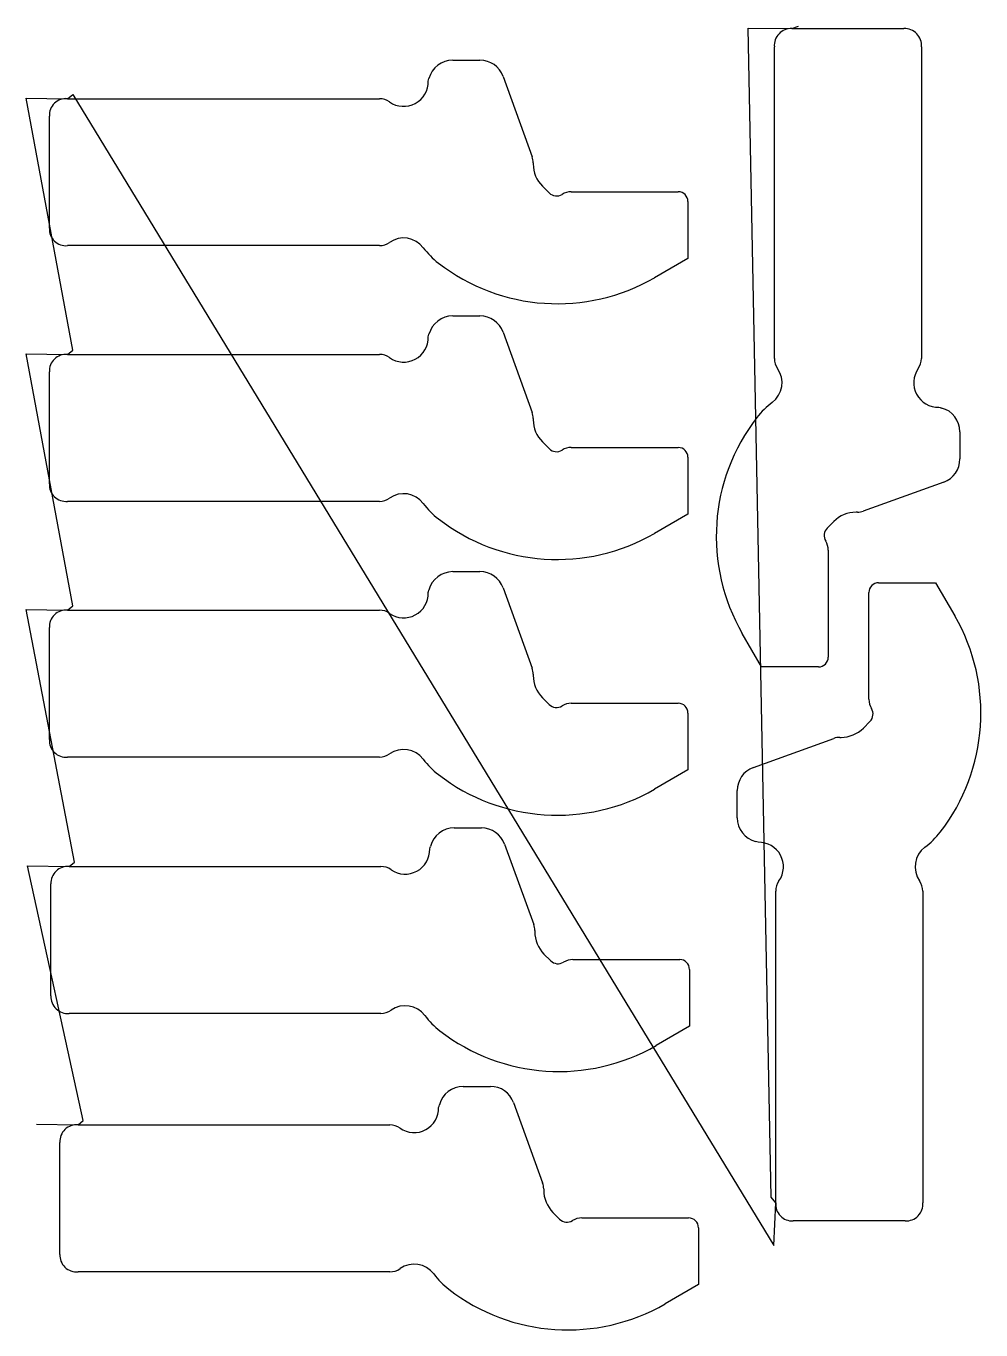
# Model space of a CAD drawing. Header units: metres. Extents: x 6 to 687, y 25 to 956.
import ezdxf

# ---------------------------------------------------------------- set-up
doc = ezdxf.new("R2010")
doc.units = ezdxf.units.M

msp = doc.modelspace()

# ---------------------------------------------------------------- linework, layer by layer
at = {"layer": 'TOOL_0'}
for p, q in [((537.496, 119.378), (520.975, 954.59)), ((520.975, 954.59), (552.279, 954.28)), ((552.277, 954.279), (556.994, 956.105)), ((552.279, 954.28), (632.279, 954.28)), ((539.777, 718.592), (539.777, 941.279)), ((644.779, 941.28), (644.779, 718.593)), ((310.102, 931.733), (329.583, 931.733)), ((346.036, 920.194), (366.854, 862.735)), ((38.885, 724.616), (5.503, 904.633)), ((5.503, 904.633), (35.101, 904.234)), ((35.101, 904.234), (257.788, 904.234)), ((35.102, 904.232), (38.886, 907.331)), ((38.886, 907.331), (539.426, 84.769)), ((22.102, 811.732), (22.102, 891.732)), ((367.602, 858.477), (367.602, 857.588)), ((374.192, 841.678), (378.941, 836.929)), ((394.78, 837.732), (471.102, 837.732)), ((478.102, 830.732), (478.102, 790.077)), ((257.789, 799.232), (35.102, 799.232)), ((478.102, 790.077), (454.3, 776.335)), ((310.101, 749.018), (329.582, 749.018)), ((346.035, 737.479), (366.853, 680.02)), ((38.884, 541.901), (5.502, 721.918)), ((5.502, 721.918), (35.1, 721.519)), ((35.1, 721.519), (257.787, 721.519)), ((35.101, 721.517), (38.885, 724.616)), ((22.101, 629.017), (22.101, 709.017)), ((367.601, 675.762), (367.601, 674.873)), ((672.278, 666.279), (672.278, 646.798)), ((374.191, 658.963), (378.94, 654.214)), ((394.779, 655.017), (471.101, 655.017)), ((478.101, 648.017), (478.101, 607.362)), ((660.739, 630.345), (603.28, 609.527)), ((257.788, 616.517), (35.101, 616.517)), ((478.101, 607.362), (454.299, 593.62)), ((599.022, 608.779), (598.133, 608.779)), ((582.223, 602.189), (577.474, 597.44)), ((578.277, 581.601), (578.277, 505.279)), ((310.1, 566.303), (329.581, 566.303)), ((346.034, 554.764), (366.852, 497.305)), ((607.242, 475.107), (607.242, 551.429)), ((614.242, 558.429), (654.897, 558.429)), ((654.897, 558.429), (668.639, 534.627)), ((35.1, 538.802), (38.884, 541.901)), ((39.971, 358.777), (5.501, 539.203)), ((5.501, 539.203), (35.099, 538.804)), ((35.099, 538.804), (257.786, 538.804)), ((22.1, 446.302), (22.1, 526.302)), ((530.622, 498.279), (516.88, 522.081)), ((571.277, 498.279), (530.622, 498.279)), ((367.6, 493.047), (367.6, 492.158)), ((374.19, 476.248), (378.939, 471.499)), ((394.778, 472.302), (471.1, 472.302)), ((478.1, 465.302), (478.1, 424.647)), ((603.296, 454.519), (608.045, 459.268)), ((524.78, 426.363), (582.239, 447.181)), ((586.497, 447.929), (587.386, 447.929)), ((257.787, 433.802), (35.1, 433.802)), ((478.1, 424.647), (454.298, 410.905)), ((513.241, 390.43), (513.241, 409.91)), ((311.187, 383.179), (330.668, 383.179)), ((347.121, 371.64), (367.939, 314.181)), ((46.363, 174.152), (6.588, 356.078)), ((6.588, 356.078), (36.186, 355.68)), ((36.186, 355.68), (258.873, 355.68)), ((36.187, 355.678), (39.971, 358.777)), ((23.187, 263.178), (23.187, 343.178)), ((540.74, 115.429), (540.74, 338.116)), ((645.743, 338.116), (645.743, 115.429)), ((368.687, 309.923), (368.687, 309.034)), ((375.277, 293.124), (380.026, 288.375)), ((395.865, 289.178), (472.187, 289.178)), ((479.187, 282.178), (479.187, 241.523)), ((258.874, 250.678), (36.187, 250.678)), ((479.187, 241.523), (455.385, 227.781)), ((317.579, 198.554), (337.06, 198.554)), ((353.513, 187.015), (374.331, 129.556)), ((12.981, 171.453), (42.578, 171.055)), ((42.578, 171.055), (265.265, 171.055)), ((42.579, 171.053), (46.363, 174.152)), ((29.579, 78.553), (29.579, 158.553)), ((375.079, 125.298), (375.079, 124.409)), ((540.743, 115.429), (537.496, 119.378)), ((539.426, 84.769), (540.74, 115.429)), ((381.669, 108.499), (386.418, 103.75)), ((402.257, 104.553), (478.579, 104.553)), ((485.579, 97.553), (485.579, 56.898)), ((633.243, 102.429), (553.243, 102.429)), ((265.266, 66.053), (42.579, 66.053)), ((485.579, 56.898), (461.777, 43.156))]:
    msp.add_line(p, q, dxfattribs=at)
for centre, radius, start, end in [((551.734, 942.291), 12, 87.406543, 184.837791), ((632.822, 942.292), 12, 355.162209, 92.593457), ((310.102, 914.233), 17.5, 90, 165.522241), ((329.583, 914.233), 17.5, 19.915692, 90), ((275.101, 916.234), 17.5, 234.754243, 1.715773), ((271.372, 924.233), 22.5, 340.596267, 345.522786), ((34.09, 892.275), 12, 85.162209, 182.593457), ((257.788, 891.734), 12.5, 54.751127, 90), ((355.102, 858.477), 12.5, 0, 19.916531), ((390.102, 857.588), 22.5, 180, 225), ((384.244, 842.232), 7.5, 225, 301.789174), ((394.78, 825.232), 12.5, 90, 121.789174), ((471.102, 830.732), 7, 0, 90), ((34.09, 811.189), 12, 177.406543, 274.837791), ((257.789, 811.732), 12.5, 270, 305.248873), ((275.102, 787.233), 17.5, 36.869898, 125.247646), ((335.102, 832.232), 57.5, 216.8691, 232.28189), ((384.872, 896.587), 138.855, 232.282444, 300.00017), ((310.101, 731.518), 17.5, 90, 165.522241), ((329.582, 731.518), 17.5, 19.915692, 90), ((275.1, 733.519), 17.5, 234.754243, 1.715773), ((271.371, 741.518), 22.5, 340.596267, 345.522786), ((34.089, 709.56), 12, 85.162209, 182.593457), ((257.787, 709.019), 12.5, 54.751127, 90), ((552.277, 718.592), 12.5, 180, 215.248873), ((632.279, 718.593), 12.5, 324.751127, 0), ((527.777, 701.279), 17.5, 306.869898, 35.245757), ((656.779, 701.28), 17.5, 144.754243, 271.715773), ((572.777, 641.279), 57.5, 126.869898, 142.28189), ((664.778, 705.009), 22.5, 250.596267, 255.522786), ((654.778, 666.279), 17.5, 0, 75.522241), ((355.101, 675.762), 12.5, 0, 19.916531), ((390.101, 674.873), 22.5, 180, 225), ((637.132, 591.509), 138.855, 142.282444, 210.00017), ((384.243, 659.517), 7.5, 225, 301.789174), ((394.779, 642.517), 12.5, 90, 121.789174), ((471.101, 648.017), 7, 0, 90), ((654.778, 646.798), 17.5, 289.915692, 0), ((34.089, 628.474), 12, 177.406543, 274.837791), ((257.788, 629.017), 12.5, 270, 305.248873), ((275.101, 604.518), 17.5, 36.869898, 125.247646), ((335.101, 649.517), 57.5, 216.8691, 232.28189), ((598.133, 586.279), 22.5, 90, 135), ((599.022, 621.279), 12.5, 270, 289.916531), ((384.871, 713.872), 138.855, 232.282444, 300.00017), ((582.777, 592.137), 7.5, 135, 211.789174), ((565.777, 581.601), 12.5, 0, 31.789174), ((310.1, 548.803), 17.5, 90, 165.522241), ((329.581, 548.803), 17.5, 19.915692, 90), ((275.099, 550.804), 17.5, 234.754243, 1.715773), ((271.37, 558.803), 22.5, 340.596267, 345.522786), ((614.242, 551.429), 7, 90, 180), ((34.088, 526.845), 12, 85.162209, 182.593457), ((257.786, 526.304), 12.5, 54.751127, 90), ((548.387, 465.199), 138.855, 322.283023, 30.00017), ((571.277, 505.279), 7, 270, 0), ((355.1, 493.047), 12.5, 0, 19.916531), ((390.1, 492.158), 22.5, 180, 225), ((619.742, 475.107), 12.5, 180, 211.789174), ((384.242, 476.802), 7.5, 225, 301.789174), ((394.778, 459.802), 12.5, 90, 121.789174), ((471.1, 465.302), 7, 0, 90), ((602.742, 464.571), 7.5, 315, 31.789174), ((586.497, 435.429), 12.5, 90, 109.916531), ((587.386, 470.429), 22.5, 270, 315), ((34.088, 445.759), 12, 177.406543, 274.837791), ((275.1, 421.803), 17.5, 36.869898, 125.247646), ((257.787, 446.302), 12.5, 270, 305.248873), ((335.1, 466.802), 57.5, 216.8691, 232.28189), ((384.87, 531.157), 138.855, 232.282444, 300.00017), ((530.741, 409.91), 17.5, 109.915692, 180), ((311.187, 365.679), 17.5, 90, 165.522241), ((330.668, 365.679), 17.5, 19.915692, 90), ((530.741, 390.43), 17.5, 180, 255.522241), ((520.741, 351.7), 22.5, 70.596267, 75.522786), ((528.74, 355.429), 17.5, 324.754243, 91.715773), ((612.742, 415.429), 57.5, 306.869898, 322.283288), ((276.186, 367.68), 17.5, 234.754243, 1.715773), ((272.457, 375.679), 22.5, 340.596267, 345.522786), ((657.742, 355.429), 17.5, 126.869898, 215.247646), ((35.175, 343.721), 12, 85.162209, 182.593457), ((258.873, 343.18), 12.5, 54.751127, 90), ((553.24, 338.116), 12.5, 144.751127, 180), ((633.243, 338.116), 12.5, 0, 35.248873), ((356.187, 309.923), 12.5, 0, 19.916531), ((391.187, 309.034), 22.5, 180, 225), ((395.865, 276.678), 12.5, 90, 121.789174), ((472.187, 282.178), 7, 0, 90), ((385.329, 293.678), 7.5, 225, 301.789174), ((35.175, 262.635), 12, 177.406543, 274.837791), ((258.874, 263.178), 12.5, 270, 305.248873), ((276.187, 238.679), 17.5, 36.869898, 125.247646), ((336.187, 283.678), 57.5, 216.8691, 232.28189), ((385.957, 348.033), 138.855, 232.282444, 300.00017), ((317.579, 181.054), 17.5, 90, 165.522241), ((337.06, 181.054), 17.5, 19.915692, 90), ((282.578, 183.055), 17.5, 234.754243, 1.715773), ((278.849, 191.054), 22.5, 340.596267, 345.522786), ((41.567, 159.096), 12, 85.162209, 182.593457), ((265.265, 158.555), 12.5, 54.751127, 90), ((362.579, 125.298), 12.5, 0, 19.916531), ((397.579, 124.409), 22.5, 180, 225), ((552.7, 114.417), 12, 175.162209, 272.593457), ((633.786, 114.417), 12, 267.406543, 4.837791), ((391.721, 109.053), 7.5, 225, 301.789174), ((402.257, 92.053), 12.5, 90, 121.789174), ((478.579, 97.553), 7, 0, 90), ((41.567, 78.01), 12, 177.406543, 274.837791), ((265.266, 78.553), 12.5, 270, 305.248873), ((282.579, 54.054), 17.5, 36.869898, 125.247646), ((342.579, 99.053), 57.5, 216.8691, 232.28189), ((392.349, 163.408), 138.855, 232.282444, 300.00017)]:
    msp.add_arc(centre, radius, start, end, dxfattribs=at)

doc.saveas('drawing.dxf')
